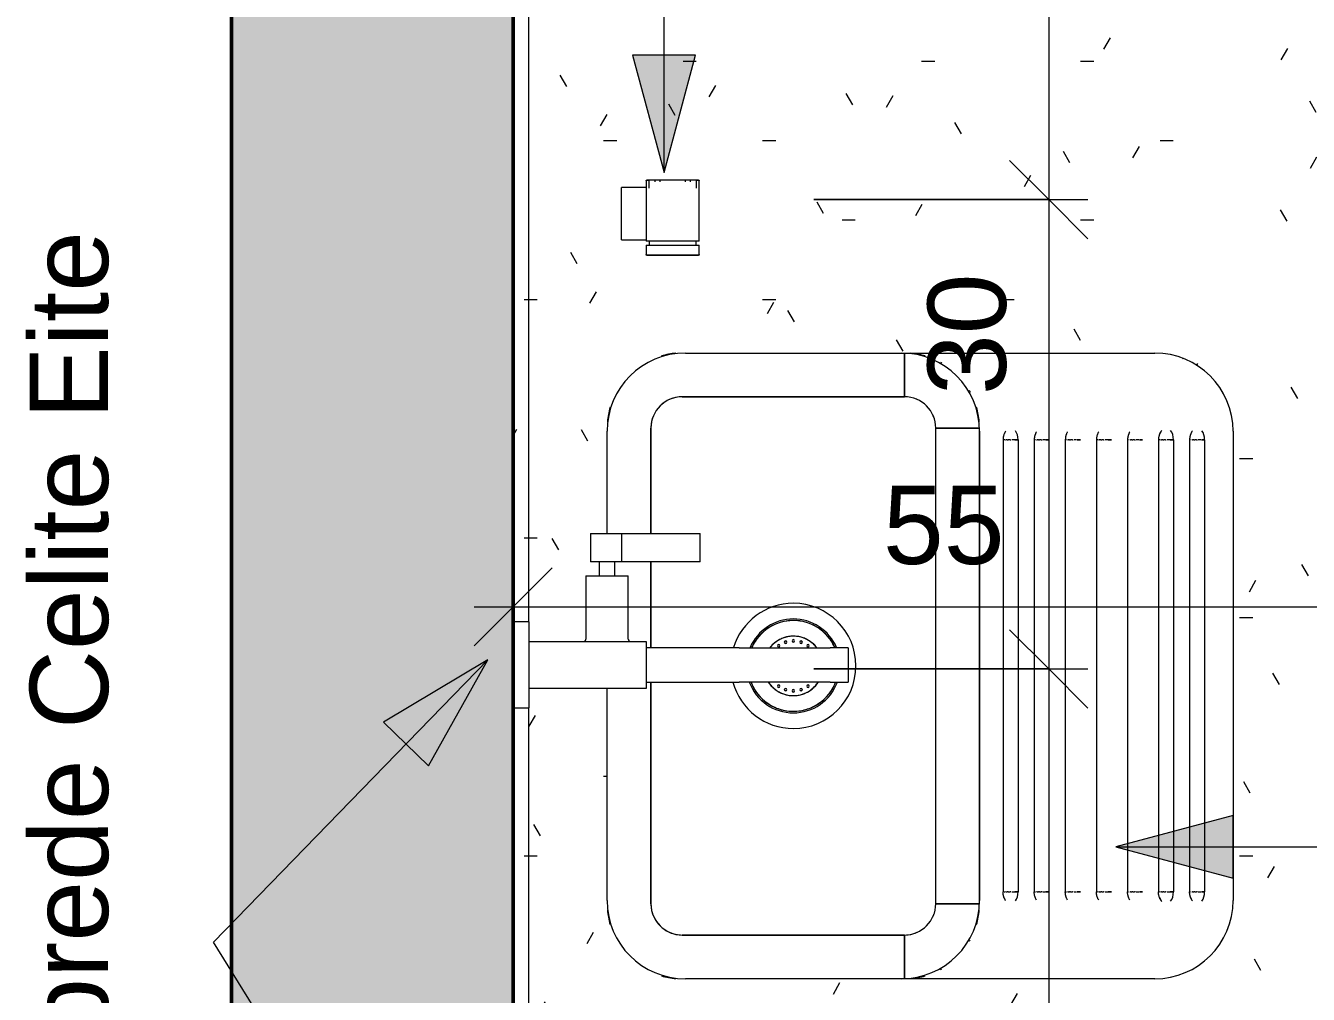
# Model space of a CAD drawing. Header units: millimetres. Extents: x -7376 to 9919, y -19320 to 2725.
# Drawn here: x -7376 to -6557, y -17670 to -17050 of the extents above; entities that cross this region are included whole.
import ezdxf

# ---------------------------------------------------------------- set-up
doc = ezdxf.new("R2010")
doc.units = ezdxf.units.MM
for name, color, linetype, lineweight in [('A-ANNO-DIMS', 211, 'Continuous', 9), ('A-ANNO-DIMS-25', 211, 'Continuous', 9), ('A-GENM', 13, 'Continuous', 9), ('A-WALL', 113, 'Continuous', 25), ('A-WALL-PATT', 111, 'Continuous', 25), ('G-ANNO-TEXT', 231, 'Continuous', 9), ('I-FURN', 30, 'Continuous', 9), ('P-SANR-FIXT', 6, 'Continuous', 9)]:
    doc.layers.add(name, color=color, linetype=linetype, lineweight=lineweight)
doc.styles.add('@Arial Unicode MS', font='ARIALUNI.TTF', dxfattribs={"height": 50})
doc.styles.add('Arial_1', font='arial.ttf', dxfattribs={"height": 50})
doc.dimstyles.new('CRT_-__Metros_-_Linha_de_chamada_3_5_mm', dxfattribs={"dimscale": 304.8, "dimtxt": 50.292243, "dimasz": 0.164042, "dimexe": 0.082021, "dimexo": 0.0625, "dimgap": 0.04101, "dimtad": 1, "dimdec": 0, "dimlfac": 0.1, "dimdsep": 46, "dimtxsty": '@Arial Unicode MS', "dimblk1": 'OBLIQUE', "dimblk2": 'OBLIQUE', "dimsah": 1, "dimcen": 0.09, "dimdle": 0.082021, "dimazin": 0, "dimtfac": 1, "dimtdec": 4, "dimtix": 1, "dimtmove": 0, "dimatfit": 3, "dimfxl": 0.492126, "dimfxlon": 1, "dimtvp": 1, "dimtolj": 1, "dimtzin": 0, "dimarcsym": 2})
doc.dimstyles.new('CRT_-__Metros_-_Linha_de_chamada_3_5_mm_2', dxfattribs={"dimscale": 304.8, "dimtxt": 50.292243, "dimasz": 0.164042, "dimexe": 0.082021, "dimexo": 0.0625, "dimgap": 0.04101, "dimtad": 1, "dimdec": 0, "dimlfac": 0.1, "dimdsep": 46, "dimtxsty": '@Arial Unicode MS', "dimblk1": 'OBLIQUE', "dimblk2": 'OBLIQUE', "dimsah": 1, "dimcen": 0.09, "dimdle": 0.082021, "dimazin": 0, "dimtfac": 1, "dimtdec": 4, "dimtix": 1, "dimtmove": 2, "dimatfit": 3, "dimfxl": 0.492126, "dimfxlon": 1, "dimtvp": 1, "dimtolj": 1, "dimtzin": 0, "dimarcsym": 2})
pattern_1 = [(0, (7064.62, 16759.65), (203.2, 50.8), [8.382, -144.018, 8.382, -144.018, -812.8]), (0, (7064.62, 16759.65), (203.2, 50.8), [-304.8, 8.382, -296.418, 8.382, -144.018, -355.6]), (0, (7064.62, 16759.65), (203.2, 50.8), [-762, 8.382, -93.218, 8.382, -245.618]), (120, (7140.82, 16785.05), (-145.59409, 150.57636), [8.382, -144.018, 8.382, -144.018, -812.8]), (120, (7140.82, 16785.05), (-145.59409, 150.57636), [-304.8, 8.382, -296.418, 8.382, -144.018, -355.6]), (120, (7140.82, 16785.05), (-145.59409, 150.57636), [-762, 8.382, -93.218, 8.382, -245.618]), (240, (7166.22, 16886.65), (-57.60591, -201.37636), [8.382, -144.018, 8.382, -144.018, -812.8]), (240, (7166.22, 16886.65), (-57.60591, -201.37636), [-304.8, 8.382, -296.418, 8.382, -144.018, -355.6]), (240, (7166.22, 16886.65), (-57.60591, -201.37636), [-762, 8.382, -93.218, 8.382, -245.618])]

# ---------------------------------------------------------------- blocks, each defined once
blk = doc.blocks.new('CRT_MGN_COZ_Fogão a lenha completo - CRT_MGN_COZ_Fogão a lenha completo-5005769-PLANTA LAVANDERIA')
at = {"layer": 'A-GENM'}
h = blk.add_hatch(dxfattribs=at)
h.set_pattern_fill('FP_2', color=256, style=0, pattern_type=2)
h.set_pattern_definition([(180, (300, 9.53), (3e-14, 270.94), [193.675, -9.525]), (180, (300, 67.73), (3e-14, 270.94), [193.675, -9.525]), (90, (300, 9.53), (203.2, -1e-14), [58.21, -212.73]), (90, (106.33, 9.53), (203.2, -1e-14), [58.21, -212.73]), (180, (147.6, 77.26), (3e-14, 270.94), [193.675, -9.525, 92.075, -9.525]), (180, (147.6, 135.47), (3e-14, 270.94), [193.675, -9.525, 92.075, -9.525]), (90, (147.6, 77.26), (304.8, -2e-14), [58.21, -212.73]), (90, (-46.08, 77.26), (304.8, -2e-14), [58.21, -212.73]), (90, (-55.6, 77.26), (304.8, -2e-14), [58.21, -212.73]), (90, (-147.68, 77.26), (304.8, -2e-14), [58.21, -212.73]), (180, (198.4, 145), (3e-14, 270.94), [193.675, -9.525]), (180, (198.4, 203.2), (3e-14, 270.94), [193.675, -9.525]), (90, (198.4, 145), (203.2, -1e-14), [58.21, -212.73]), (90, (4.72, 145), (203.2, -1e-14), [58.21, -212.73]), (180, (147.6, 212.73), (3e-14, 270.94), [193.675, -9.525, 92.075, -9.525]), (180, (147.6, 270.94), (3e-14, 270.94), [193.675, -9.525, 92.075, -9.525]), (90, (147.6, 212.73), (304.8, -2e-14), [58.21, -212.73]), (90, (-46.08, 212.73), (304.8, -2e-14), [58.21, -212.73]), (90, (-55.6, 212.73), (304.8, -2e-14), [58.21, -212.73]), (90, (-147.68, 212.73), (304.8, -2e-14), [58.21, -212.73])])
h.paths.add_polyline_path([(0, -349.61), (0, -350), (250, -350), (250, -349.61), (111.06, -349.61)])
for p, q in [((250, -349.61), (250, -350)), ((250, -350), (600, -350)), ((600, -350), (600, -349.61)), ((600, -349.61), (600, -350)), ((600, -350), (1310.09, -350))]:
    blk.add_line(p, q, dxfattribs=at)
blk = doc.blocks.new('BANCADA LAVANDERIA - BANCADA LAVANDERIA-4419173-PLANTA LAVANDERIA')
at = {"layer": 'I-FURN'}
h = blk.add_hatch(dxfattribs=at)
h.set_pattern_fill('FP_3', color=256, style=0, pattern_type=2)
h.set_pattern_definition(pattern_1)
h.paths.add_polyline_path([(0, -2380), (10, -2380), (10, -1229.47), (0, -1229.47), (0, -2217.96)])
h.paths.add_polyline_path([(10, -1174.47), (10, -726.87), (0, -726.87), (0, -1174.47), (5.09, -1174.47)])
h.paths.add_polyline_path([(2320, -900), (2320, 0), (0, 0), (0, -671.87), (10, -671.87), (10, -10), (2310, -10), (2310, -900)])
h = blk.add_hatch(dxfattribs=at)
h.set_pattern_fill('FP_4', color=256, style=0, pattern_type=2)
h.set_pattern_definition(pattern_1)
h.paths.add_polyline_path([(489.78, -1500), (550, -1500), (550, -400), (1770, -400), (1770, -900), (2310, -900), (2310, -10), (10, -10), (10, -684.37), (47.27, -684.25), (46.95, -683.94), (46.44, -683.72), (46.96, -682.92), (46.44, -682.92), (46.44, -642.37), (55, -642.32), (55, -633.4), (49.5, -633.4), (49.59, -615.37), (60, -615.37), (60.28, -547.89), (61.7, -537.06), (66.7, -525), (74.64, -514.64), (85, -506.7), (97.06, -501.7), (110, -500), (410, -500), (422.94, -501.7), (435, -506.7), (445.36, -514.64), (453.3, -525), (458.3, -537.06), (460, -550), (460, -850), (458.3, -862.94), (453.3, -875), (445.36, -885.36), (435, -893.3), (422.94, -898.3), (410, -900), (110, -900), (97.06, -898.3), (85, -893.3), (74.64, -885.36), (66.7, -875), (61.7, -862.94), (60, -850), (60, -714.37), (10, -714.37), (10, -1186.97), (47.27, -1186.86), (46.95, -1186.54), (46.44, -1186.32), (46.96, -1185.52), (46.44, -1185.52), (46.44, -1144.97), (55, -1144.93), (55, -1136.01), (49.5, -1136.01), (49.59, -1117.97), (60, -1117.97), (60, -1050), (61.7, -1037.06), (66.7, -1025), (74.64, -1014.64), (85, -1006.7), (97.06, -1001.7), (110, -1000), (410, -1000), (422.94, -1001.7), (435, -1006.7), (445.36, -1014.64), (453.3, -1025), (458.3, -1037.06), (460, -1050), (460, -1350), (458.3, -1362.94), (453.3, -1375), (445.36, -1385.36), (435, -1393.3), (422.94, -1398.3), (410, -1400), (110, -1400), (97.06, -1398.3), (85, -1393.3), (74.64, -1385.36), (66.7, -1375), (61.7, -1362.94), (60, -1350), (60, -1216.97), (10, -1216.97), (10, -1500), (322.23, -1500)])
h.paths.add_polyline_path([(97.68, -437.53), (96.23, -437.36), (98.64, -437.36), (98.64, -437.46)])
h.paths.add_polyline_path([(104.53, -437.24), (104.53, -436.99), (104, -436.99)])
h.paths.add_polyline_path([(99.26, -437.24), (99.26, -436.99), (99.02, -437.14)])
h.paths.add_polyline_path([(106.11, -437.53), (102.34, -437.51), (99.09, -437.37), (99.02, -437.23), (95.57, -437.39), (90.69, -437.26), (90.52, -437.19), (90.52, -436.99), (84.88, -436.99), (84.88, -431), (86.84, -431), (86.84, -428.5), (84.88, -428.5), (84.88, -427.75), (69.14, -427.75), (69.14, -394.25), (84.88, -394.25), (84.88, -390.04), (86.64, -390.04), (86.64, -389.5), (117.15, -389.5), (117.15, -390.04), (118.91, -390.04), (118.91, -428.5), (116.95, -428.5), (116.95, -431), (118.91, -431), (118.91, -436.99), (111.71, -437.25), (108.41, -437.4), (107.1, -437.44)])
h.paths.add_polyline_path([(107.76, -437.38), (111.17, -437.22), (106.39, -437.22)])
at = {"layer": 'I-FURN', "color": 254}
for p, q in [((10, -671.87), (10, -10)), ((110, -500), (410, -500)), ((250, -500.07), (250, -528)), ((250, -528), (108, -528)), ((108, -528), (250, -528)), ((88, -548), (88, -615.37)), ((88, -615.37), (88, -548)), ((270, -852), (270, -548)), ((297.75, -548), (270, -548)), ((270, -548), (297.75, -548)), ((270, -852), (270, -548)), ((60, -615.37), (60, -550)), ((298, -850), (298, -550)), ((298, -550), (298, -850)), ((312.99, -555.5), (312.99, -844.5)), ((313.33, -555.5), (313, -555.5)), ((314.09, -555.5), (313.71, -555.5)), ((314.54, -555.5), (314.83, -555.5)), ((315.25, -555.5), (314.83, -555.5)), ((315.71, -555.5), (315.25, -555.5)), ((315.71, -555.5), (316.37, -555.5)), ((317.49, -555.5), (316.37, -555.5)), ((317.49, -555.5), (318.01, -555.5)), ((320.22, -555.5), (318.54, -555.5)), ((322.62, -555.5), (320.52, -555.5)), ((320.52, -555.5), (322.62, -555.5)), ((322.62, -555.5), (322.62, -844.5)), ((332.91, -555.5), (332.91, -844.5)), ((333.25, -555.5), (332.92, -555.5)), ((334.01, -555.5), (333.64, -555.5)), ((334.46, -555.5), (334.75, -555.5)), ((335.17, -555.5), (334.75, -555.5)), ((335.63, -555.5), (335.17, -555.5)), ((335.63, -555.5), (336.29, -555.5)), ((337.41, -555.5), (336.29, -555.5)), ((337.41, -555.5), (337.93, -555.5)), ((340.15, -555.5), (338.46, -555.5)), ((340.44, -555.5), (342.54, -555.5)), ((342.54, -555.5), (340.45, -555.5)), ((352.79, -555.5), (352.79, -844.5)), ((353.13, -555.5), (352.8, -555.5)), ((353.89, -555.5), (353.51, -555.5)), ((354.34, -555.5), (354.63, -555.5)), ((355.05, -555.5), (354.63, -555.5)), ((355.51, -555.5), (355.05, -555.5)), ((355.51, -555.5), (356.17, -555.5)), ((357.29, -555.5), (356.17, -555.5)), ((357.29, -555.5), (357.81, -555.5)), ((360.02, -555.5), (358.34, -555.5)), ((360.32, -555.5), (362.42, -555.5)), ((362.42, -555.5), (360.33, -555.5)), ((372.67, -555.5), (372.67, -844.5)), ((373.01, -555.5), (372.68, -555.5)), ((373.77, -555.5), (373.39, -555.5)), ((374.22, -555.5), (374.51, -555.5)), ((374.93, -555.5), (374.51, -555.5)), ((375.39, -555.5), (374.93, -555.5)), ((375.38, -555.5), (376.05, -555.5)), ((377.17, -555.5), (376.05, -555.5)), ((377.17, -555.5), (377.69, -555.5)), ((379.9, -555.5), (378.22, -555.5)), ((382.3, -555.5), (380.2, -555.5)), ((380.2, -555.5), (382.3, -555.5)), ((392.57, -555.5), (392.57, -844.5)), ((392.91, -555.5), (392.58, -555.5)), ((393.67, -555.5), (393.29, -555.5)), ((394.12, -555.5), (394.41, -555.5)), ((394.83, -555.5), (394.41, -555.5)), ((395.28, -555.5), (394.83, -555.5)), ((395.28, -555.5), (395.95, -555.5)), ((397.07, -555.5), (395.94, -555.5)), ((397.07, -555.5), (397.58, -555.5)), ((399.8, -555.5), (398.12, -555.5)), ((402.2, -555.5), (400.1, -555.5)), ((400.1, -555.5), (402.2, -555.5)), ((412.3, -555.5), (412.3, -844.5)), ((412.64, -555.5), (412.32, -555.5)), ((413.4, -555.5), (413.03, -555.5)), ((413.86, -555.5), (414.15, -555.5)), ((414.56, -555.5), (414.14, -555.5)), ((415.02, -555.5), (414.56, -555.5)), ((415.02, -555.5), (415.68, -555.5)), ((416.81, -555.5), (415.68, -555.5)), ((416.8, -555.5), (417.32, -555.5)), ((419.54, -555.5), (417.85, -555.5)), ((419.83, -555.5), (421.93, -555.5)), ((421.93, -555.5), (419.84, -555.5)), ((421.93, -555.5), (421.93, -844.5)), ((432.19, -555.5), (432.19, -844.5)), ((432.53, -555.5), (432.21, -555.5)), ((433.29, -555.5), (432.92, -555.5)), ((433.74, -555.5), (434.03, -555.5)), ((434.45, -555.5), (434.03, -555.5)), ((434.91, -555.5), (434.45, -555.5)), ((434.91, -555.5), (435.57, -555.5)), ((436.7, -555.5), (435.57, -555.5)), ((436.69, -555.5), (437.21, -555.5)), ((439.43, -555.5), (437.74, -555.5)), ((439.72, -555.5), (441.82, -555.5)), ((441.82, -555.5), (439.73, -555.5)), ((441.82, -555.5), (441.82, -844.5)), ((460, -550), (460, -850)), ((88, -633.4), (88, -688.37)), ((88, -688.37), (88, -633.4)), ((88, -710.37), (88, -852)), ((88, -852), (88, -710.37)), ((60, -850), (60, -714.37)), ((10, -1174.47), (10, -726.87)), ((270, -852), (297.75, -852)), ((297.75, -852), (270, -852)), ((313, -844.5), (313.33, -844.5)), ((313.71, -844.5), (314.09, -844.5)), ((314.83, -844.5), (314.54, -844.5)), ((314.83, -844.5), (315.25, -844.5)), ((315.25, -844.5), (315.71, -844.5)), ((316.37, -844.5), (315.71, -844.5)), ((316.37, -844.5), (317.49, -844.5)), ((318.01, -844.5), (317.49, -844.5)), ((318.54, -844.5), (320.22, -844.5)), ((320.52, -844.5), (322.62, -844.5)), ((322.62, -844.5), (320.52, -844.5)), ((332.92, -844.5), (333.25, -844.5)), ((333.64, -844.5), (334.01, -844.5)), ((334.75, -844.5), (334.46, -844.5)), ((334.75, -844.5), (335.17, -844.5)), ((335.17, -844.5), (335.63, -844.5)), ((336.29, -844.5), (335.63, -844.5)), ((336.29, -844.5), (337.41, -844.5)), ((337.93, -844.5), (337.41, -844.5)), ((338.46, -844.5), (340.15, -844.5)), ((342.54, -844.5), (340.44, -844.5)), ((340.45, -844.5), (342.54, -844.5)), ((352.8, -844.5), (353.13, -844.5)), ((353.51, -844.5), (353.89, -844.5)), ((354.63, -844.5), (354.34, -844.5)), ((354.63, -844.5), (355.05, -844.5)), ((355.05, -844.5), (355.51, -844.5)), ((356.17, -844.5), (355.51, -844.5)), ((356.17, -844.5), (357.29, -844.5)), ((357.81, -844.5), (357.29, -844.5)), ((358.34, -844.5), (360.02, -844.5)), ((362.42, -844.5), (360.32, -844.5)), ((360.33, -844.5), (362.42, -844.5)), ((372.68, -844.5), (373.01, -844.5)), ((373.39, -844.5), (373.77, -844.5)), ((374.51, -844.5), (374.22, -844.5)), ((374.51, -844.5), (374.93, -844.5)), ((374.93, -844.5), (375.39, -844.5)), ((376.05, -844.5), (375.38, -844.5)), ((376.05, -844.5), (377.17, -844.5)), ((377.69, -844.5), (377.17, -844.5)), ((378.22, -844.5), (379.9, -844.5)), ((380.2, -844.5), (382.3, -844.5)), ((382.3, -844.5), (380.2, -844.5)), ((392.58, -844.5), (392.91, -844.5)), ((393.29, -844.5), (393.67, -844.5)), ((394.41, -844.5), (394.12, -844.5)), ((394.41, -844.5), (394.83, -844.5)), ((394.83, -844.5), (395.28, -844.5)), ((395.95, -844.5), (395.28, -844.5)), ((395.94, -844.5), (397.07, -844.5)), ((397.58, -844.5), (397.07, -844.5)), ((398.12, -844.5), (399.8, -844.5)), ((400.1, -844.5), (402.2, -844.5)), ((402.2, -844.5), (400.1, -844.5)), ((412.32, -844.5), (412.64, -844.5)), ((413.03, -844.5), (413.4, -844.5)), ((414.15, -844.5), (413.86, -844.5)), ((414.14, -844.5), (414.56, -844.5)), ((414.56, -844.5), (415.02, -844.5)), ((415.68, -844.5), (415.02, -844.5)), ((415.68, -844.5), (416.81, -844.5)), ((417.32, -844.5), (416.8, -844.5)), ((417.85, -844.5), (419.54, -844.5)), ((421.93, -844.5), (419.83, -844.5)), ((419.84, -844.5), (421.93, -844.5)), ((432.21, -844.5), (432.53, -844.5)), ((432.92, -844.5), (433.29, -844.5)), ((434.03, -844.5), (433.74, -844.5)), ((434.03, -844.5), (434.45, -844.5)), ((434.45, -844.5), (434.91, -844.5)), ((435.57, -844.5), (434.91, -844.5)), ((435.57, -844.5), (436.7, -844.5)), ((437.21, -844.5), (436.69, -844.5)), ((437.74, -844.5), (439.43, -844.5)), ((441.82, -844.5), (439.72, -844.5)), ((439.73, -844.5), (441.82, -844.5)), ((108, -872), (250, -872)), ((250, -872), (108, -872)), ((250, -872), (250, -899.93)), ((410, -900), (110, -900))]:
    blk.add_line(p, q, dxfattribs=at)
at = {"layer": 'I-FURN', "color": 254, "flags": 128}
for points in [[(250, -528), (250, -520.75), (250, -514), (250, -508.2), (250, -503.75), (250, -500.96), (250, -500.07)], [(314.44, -550.31), (314.27, -550.61), (314.11, -550.91), (313.96, -551.2), (313.83, -551.49), (313.71, -551.78), (313.6, -552.06), (313.5, -552.34), (313.42, -552.61), (313.34, -552.88), (313.27, -553.15), (313.21, -553.42), (313.16, -553.68), (313.11, -553.94), (313.07, -554.2), (313.04, -554.45), (313.02, -554.71), (313, -554.96), (312.99, -555.22), (312.99, -555.47), (312.99, -555.5)], [(334.37, -550.31), (334.19, -550.61), (334.03, -550.91), (333.88, -551.2), (333.75, -551.49), (333.63, -551.78), (333.52, -552.06), (333.43, -552.34), (333.34, -552.61), (333.26, -552.88), (333.19, -553.15), (333.13, -553.42), (333.08, -553.68), (333.04, -553.94), (333, -554.2), (332.97, -554.45), (332.94, -554.71), (332.93, -554.96), (332.92, -555.22), (332.91, -555.47), (332.91, -555.5)], [(354.24, -550.31), (354.07, -550.61), (353.91, -550.91), (353.76, -551.2), (353.63, -551.49), (353.51, -551.78), (353.4, -552.06), (353.3, -552.34), (353.22, -552.61), (353.14, -552.88), (353.07, -553.15), (353.01, -553.42), (352.96, -553.68), (352.91, -553.94), (352.88, -554.2), (352.84, -554.45), (352.82, -554.71), (352.8, -554.96), (352.79, -555.22), (352.79, -555.47), (352.79, -555.5)], [(374.12, -550.31), (373.95, -550.61), (373.79, -550.91), (373.64, -551.2), (373.51, -551.49), (373.39, -551.78), (373.28, -552.06), (373.18, -552.34), (373.09, -552.61), (373.02, -552.88), (372.95, -553.15), (372.89, -553.42), (372.84, -553.68), (372.79, -553.94), (372.75, -554.2), (372.72, -554.45), (372.7, -554.71), (372.68, -554.96), (372.67, -555.22), (372.67, -555.47), (372.67, -555.5)], [(394.02, -550.31), (393.84, -550.61), (393.68, -550.91), (393.54, -551.2), (393.4, -551.49), (393.28, -551.78), (393.18, -552.06), (393.08, -552.34), (392.99, -552.61), (392.91, -552.88), (392.85, -553.15), (392.79, -553.42), (392.73, -553.68), (392.69, -553.94), (392.65, -554.2), (392.62, -554.45), (392.6, -554.71), (392.58, -554.96), (392.57, -555.22), (392.57, -555.47), (392.57, -555.5)], [(413.76, -550.31), (413.58, -550.61), (413.42, -550.91), (413.27, -551.2), (413.14, -551.49), (413.02, -551.78), (412.91, -552.06), (412.82, -552.34), (412.73, -552.61), (412.65, -552.88), (412.58, -553.15), (412.52, -553.42), (412.47, -553.68), (412.43, -553.94), (412.39, -554.2), (412.36, -554.45), (412.33, -554.71), (412.32, -554.96), (412.31, -555.22), (412.3, -555.47), (412.3, -555.5)], [(433.65, -550.31), (433.47, -550.61), (433.31, -550.91), (433.16, -551.2), (433.03, -551.49), (432.91, -551.78), (432.8, -552.06), (432.71, -552.34), (432.62, -552.61), (432.54, -552.88), (432.47, -553.15), (432.41, -553.42), (432.36, -553.68), (432.32, -553.94), (432.28, -554.2), (432.25, -554.45), (432.22, -554.71), (432.21, -554.96), (432.2, -555.22), (432.19, -555.47), (432.19, -555.5)], [(179, -671), (177.84, -671.02), (176.68, -671.09), (175.53, -671.21), (174.38, -671.37), (173.24, -671.58), (172.11, -671.83), (170.99, -672.13), (169.88, -672.47), (168.78, -672.86), (167.71, -673.29), (166.65, -673.76), (165.61, -674.28), (164.59, -674.83), (163.6, -675.43), (162.63, -676.07), (161.68, -676.74), (160.77, -677.45), (159.88, -678.2), (159.02, -678.98), (158.2, -679.8), (157.41, -680.64), (156.65, -681.52), (155.93, -682.43), (155.24, -683.37), (154.6, -684.33), (153.99, -685.32), (153.42, -686.33), (152.9, -687.37), (152.44, -688.37)], [(205.56, -688.37), (205.37, -687.93), (204.87, -686.89), (204.32, -685.86), (203.74, -684.86), (203.11, -683.88), (202.45, -682.93), (201.75, -682.01), (201.01, -681.11), (200.23, -680.25), (199.43, -679.42), (198.59, -678.62), (197.72, -677.85), (196.82, -677.12), (195.89, -676.42), (194.93, -675.77), (193.95, -675.15), (192.94, -674.57), (191.92, -674.04), (190.87, -673.54), (189.8, -673.09), (188.71, -672.68), (187.61, -672.31), (186.5, -671.99), (185.37, -671.71), (184.24, -671.48), (183.09, -671.29), (181.94, -671.15), (180.79, -671.05), (179.63, -671.01), (179, -671)], [(179, -681), (178.24, -681.02), (177.48, -681.06), (176.73, -681.14), (175.97, -681.24), (175.23, -681.38), (174.48, -681.54), (173.75, -681.74), (173.02, -681.96), (172.31, -682.22), (171.6, -682.5), (170.91, -682.81), (170.23, -683.15), (169.56, -683.51), (168.91, -683.9), (168.27, -684.32), (167.65, -684.76), (167.05, -685.23), (166.47, -685.72), (165.91, -686.23), (165.37, -686.76), (164.85, -687.32), (164.36, -687.89), (163.98, -688.37)], [(193.9, -688.21), (193.42, -687.63), (192.91, -687.06), (192.38, -686.51), (191.83, -685.99), (191.26, -685.49), (190.67, -685.01), (190.06, -684.55), (189.44, -684.12), (188.79, -683.72), (188.14, -683.34), (187.46, -682.99), (186.78, -682.66), (186.08, -682.37), (185.36, -682.1), (184.64, -681.86), (183.91, -681.65), (183.18, -681.46), (182.43, -681.31), (181.68, -681.19), (180.93, -681.1), (180.17, -681.04), (179.41, -681), (179, -681)], [(151.92, -710.37), (152.17, -711), (152.63, -712.07), (153.13, -713.11), (153.68, -714.14), (154.26, -715.14), (154.89, -716.12), (155.55, -717.07), (156.25, -717.99), (156.99, -718.89), (157.77, -719.75), (158.57, -720.58), (159.41, -721.38), (160.28, -722.15), (161.18, -722.88), (162.11, -723.58), (163.07, -724.23), (164.05, -724.85), (165.06, -725.43), (166.08, -725.96), (167.13, -726.46), (168.2, -726.91), (169.29, -727.32), (170.39, -727.69), (171.5, -728.01), (172.63, -728.29), (173.76, -728.52), (174.91, -728.71), (176.06, -728.85), (177.21, -728.95), (178.37, -728.99), (179, -729)], [(163.2, -710.56), (163.64, -711.18), (164.1, -711.79), (164.58, -712.37), (165.09, -712.94), (165.62, -713.49), (166.17, -714.01), (166.74, -714.51), (167.33, -714.99), (167.94, -715.45), (168.56, -715.88), (169.21, -716.28), (169.86, -716.66), (170.54, -717.01), (171.22, -717.34), (171.92, -717.63), (172.64, -717.9), (173.36, -718.14), (174.09, -718.35), (174.82, -718.54), (175.57, -718.69), (176.32, -718.81), (177.07, -718.9), (177.83, -718.96), (178.59, -719), (179, -719)], [(179, -719), (179.76, -718.98), (180.52, -718.94), (181.27, -718.86), (182.03, -718.76), (182.77, -718.62), (183.52, -718.46), (184.25, -718.26), (184.98, -718.04), (185.69, -717.78), (186.4, -717.5), (187.09, -717.19), (187.77, -716.85), (188.44, -716.49), (189.09, -716.1), (189.73, -715.68), (190.35, -715.24), (190.95, -714.77), (191.53, -714.28), (192.09, -713.77), (192.63, -713.24), (193.15, -712.68), (193.64, -712.11), (194.12, -711.51), (194.56, -710.9), (194.92, -710.37)], [(179, -729), (180.16, -728.98), (181.32, -728.91), (182.47, -728.79), (183.62, -728.63), (184.76, -728.42), (185.89, -728.17), (187.01, -727.87), (188.12, -727.53), (189.22, -727.14), (190.29, -726.71), (191.35, -726.24), (192.39, -725.72), (193.41, -725.17), (194.4, -724.57), (195.37, -723.93), (196.32, -723.26), (197.23, -722.55), (198.12, -721.8), (198.98, -721.02), (199.8, -720.2), (200.59, -719.36), (201.35, -718.48), (202.07, -717.57), (202.76, -716.63), (203.4, -715.67), (204.01, -714.68), (204.58, -713.67), (205.1, -712.63), (205.59, -711.58), (206.03, -710.51)], [(314.44, -849.69), (314.27, -849.39), (314.11, -849.09), (313.96, -848.8), (313.83, -848.51), (313.71, -848.22), (313.6, -847.94), (313.5, -847.66), (313.42, -847.39), (313.34, -847.12), (313.27, -846.85), (313.21, -846.58), (313.16, -846.32), (313.11, -846.06), (313.07, -845.8), (313.04, -845.55), (313.02, -845.29), (313, -845.04), (312.99, -844.78), (312.99, -844.53), (312.99, -844.5)], [(334.37, -849.69), (334.19, -849.39), (334.03, -849.09), (333.88, -848.8), (333.75, -848.51), (333.63, -848.22), (333.52, -847.94), (333.43, -847.66), (333.34, -847.39), (333.26, -847.12), (333.19, -846.85), (333.13, -846.58), (333.08, -846.32), (333.04, -846.06), (333, -845.8), (332.97, -845.55), (332.94, -845.29), (332.93, -845.04), (332.92, -844.78), (332.91, -844.53), (332.91, -844.5)], [(354.24, -849.69), (354.07, -849.39), (353.91, -849.09), (353.76, -848.8), (353.63, -848.51), (353.51, -848.22), (353.4, -847.94), (353.3, -847.66), (353.22, -847.39), (353.14, -847.12), (353.07, -846.85), (353.01, -846.58), (352.96, -846.32), (352.91, -846.06), (352.88, -845.8), (352.84, -845.55), (352.82, -845.29), (352.8, -845.04), (352.79, -844.78), (352.79, -844.53), (352.79, -844.5)], [(374.12, -849.69), (373.95, -849.39), (373.79, -849.09), (373.64, -848.8), (373.51, -848.51), (373.39, -848.22), (373.28, -847.94), (373.18, -847.66), (373.09, -847.39), (373.02, -847.12), (372.95, -846.85), (372.89, -846.58), (372.84, -846.32), (372.79, -846.06), (372.75, -845.8), (372.72, -845.55), (372.7, -845.29), (372.68, -845.04), (372.67, -844.78), (372.67, -844.53), (372.67, -844.5)], [(394.02, -849.69), (393.84, -849.39), (393.68, -849.09), (393.54, -848.8), (393.4, -848.51), (393.28, -848.22), (393.18, -847.94), (393.08, -847.66), (392.99, -847.39), (392.91, -847.12), (392.85, -846.85), (392.79, -846.58), (392.73, -846.32), (392.69, -846.06), (392.65, -845.8), (392.62, -845.55), (392.6, -845.29), (392.58, -845.04), (392.57, -844.78), (392.57, -844.53), (392.57, -844.5)], [(413.76, -849.69), (413.58, -849.39), (413.42, -849.09), (413.27, -848.8), (413.14, -848.51), (413.02, -848.22), (412.91, -847.94), (412.82, -847.66), (412.73, -847.39), (412.65, -847.12), (412.58, -846.85), (412.52, -846.58), (412.47, -846.32), (412.43, -846.06), (412.39, -845.8), (412.36, -845.55), (412.33, -845.29), (412.32, -845.04), (412.31, -844.78), (412.3, -844.53), (412.3, -844.5)], [(433.65, -849.69), (433.47, -849.39), (433.31, -849.09), (433.16, -848.8), (433.03, -848.51), (432.91, -848.22), (432.8, -847.94), (432.71, -847.66), (432.62, -847.39), (432.54, -847.12), (432.47, -846.85), (432.41, -846.58), (432.36, -846.32), (432.32, -846.06), (432.28, -845.8), (432.25, -845.55), (432.22, -845.29), (432.21, -845.04), (432.2, -844.78), (432.19, -844.53), (432.19, -844.5)], [(250, -899.93), (250, -899.04), (250, -896.25), (250, -891.8), (250, -886), (250, -879.25), (250, -872)]]:
    blk.add_lwpolyline(points, dxfattribs=at)
at = {"layer": 'I-FURN', "color": 254}
for centre, radius, start, end in [((110, -550), 50, 90, 180), ((108, -548), 48, 94.79518, 106.09024), ((248, -550), 50, 360, 90), ((250, -548), 48, 73.90976, 85.20482), ((250, -548), 48, 60.0869, 61.09024), ((410, -550), 50, 360, 90), ((250, -548), 48, 28.6093, 29.9131), ((108, -548), 20, 90, 180), ((108, -548), 20, 102.34304, 135), ((108, -548), 20, 90, 101.4101), ((250, -548), 20, 360, 90), ((250, -548), 20, 65.02868, 69.97132), ((108, -548), 48, 163.90976, 175.20482), ((108, -548), 20, 146.09481, 167.64863), ((250, -548), 20, 19.57644, 24.97132), ((250, -548), 48, 4.79518, 16.09024), ((108, -548), 20, 168.5899, 180), ((250, -548), 20, 360, 0.31848), ((179, -700), 40, 90, 163.00889), ((179, -700), 40, 270, 90), ((179, -700), 30, 90, 156.91441), ((179, -700), 29, 90, 156.05101), ((179, -700), 30, 23.08559, 90), ((179, -700), 29, 23.94899, 90), ((179, -700), 19, 90, 141.57651), ((169.62, -687.09), 0.84, 90, 270), ((169.62, -687.09), 0.84, 270, 90), ((174.07, -684.82), 0.84, 90, 270), ((174.07, -684.82), 0.84, 270, 90), ((179, -684.04), 0.84, 90, 270), ((179, -700), 19, 38.42349, 90), ((179, -684.04), 0.84, 270, 90), ((183.93, -684.82), 0.84, 90, 270), ((183.93, -684.82), 0.84, 270, 90), ((188.38, -687.09), 0.84, 90, 270), ((188.38, -687.09), 0.84, 270, 90), ((179, -700), 40, 195.0216, 270), ((179, -700), 30, 200.35926, 270), ((179, -700), 29, 201.12866, 270), ((179, -700), 19, 213.79982, 270), ((169.62, -712.91), 0.84, 90, 270), ((169.62, -712.91), 0.84, 270, 90), ((179, -700), 30, 270, 339.64074), ((179, -700), 29, 270, 338.87134), ((179, -700), 19, 270, 326.20018), ((188.38, -712.91), 0.84, 90, 270), ((188.38, -712.91), 0.84, 270, 90), ((174.07, -715.18), 0.84, 90, 270), ((174.07, -715.18), 0.84, 270, 90), ((179, -715.96), 0.84, 90, 270), ((179, -715.96), 0.84, 270, 90), ((183.93, -715.18), 0.84, 90, 270), ((183.93, -715.18), 0.84, 270, 90), ((110, -850), 50, 180, 270), ((108, -852), 20, 180, 191.4101), ((108, -852), 20, 180, 270), ((248, -850), 50, 270, 360), ((250, -852), 20, 270, 360), ((410, -850), 50, 270, 360), ((108, -852), 48, 184.79518, 196.09024), ((108, -852), 20, 192.34304, 225), ((250, -852), 20, 335.02868, 340.42356), ((250, -852), 48, 343.90976, 355.20482), ((108, -852), 20, 236.09481, 257.64863), ((108, -852), 20, 258.5899, 270), ((250, -852), 20, 270, 283.87213), ((250, -852), 20, 290.02868, 294.97132), ((250, -852), 48, 330.0869, 331.09024), ((108, -852), 48, 253.90976, 265.20482), ((250, -852), 48, 274.79518, 286.09024), ((250, -852), 48, 298.6093, 299.9131)]:
    blk.add_arc(centre, radius, start, end, dxfattribs=at)
for centre, start_param, end_param in [((317.87, -555.5), 0.739401, 1.047198), ((317.87, -555.5), 4.712389, 5.569771), ((417.18, -555.5), 0.653387, 1.047198), ((417.18, -555.5), 4.712389, 5.645427), ((437.07, -555.5), 0.698688, 1.047198), ((437.07, -555.5), 4.712389, 5.605581), ((317.87, -844.5), 2.094395, 2.402192), ((317.87, -844.5), 3.855007, 4.712389), ((417.18, -844.5), 2.094395, 2.541424), ((417.18, -844.5), 3.798167, 4.712389), ((437.07, -844.5), 2.094395, 2.430646), ((437.07, -844.5), 3.829979, 4.712389)]:
    blk.add_ellipse(centre, major_axis=(0, 7.5), ratio=0.633238, start_param=start_param, end_param=end_param, dxfattribs=at)
blk = doc.blocks.new('Torneira de Parede Elite - Único-4610672-PLANTA LAVANDERIA')
at = {"layer": 'P-SANR-FIXT'}
for p, q in [((-7015.12, -17877.62), (-7015.12, -17895.66)), ((-7015.12, -17877.62), (-7012.62, -17877.62)), ((-7012.62, -17877.62), (-6997.62, -17877.62)), ((-6997.62, -17877.62), (-6995.12, -17877.62)), ((-6995.12, -17895.66), (-6995.12, -17877.62)), ((-6995.12, -17877.62), (-6994.12, -17877.62)), ((-6994.12, -17877.62), (-6945.62, -17877.62)), ((-6945.62, -17877.62), (-6945.12, -17877.62)), ((-6945.12, -17877.62), (-6945.14, -17877.62)), ((-6945.12, -17895.66), (-6945.12, -17877.62)), ((-7012.62, -17895.66), (-7015.12, -17895.66)), ((-6997.62, -17895.66), (-7012.62, -17895.66)), ((-7009.62, -17895.66), (-7009.62, -17904.62)), ((-6999.62, -17904.62), (-6999.62, -17895.66)), ((-6995.12, -17895.66), (-6997.62, -17895.66)), ((-6994.12, -17895.66), (-6995.12, -17895.66)), ((-6945.62, -17895.66), (-6994.12, -17895.66)), ((-6945.12, -17895.66), (-6945.62, -17895.66)), ((-6945.14, -17895.66), (-6945.12, -17895.66)), ((-7018.18, -17904.62), (-7018.18, -17945.18)), ((-7018.18, -17904.62), (-7004.62, -17904.62)), ((-7004.62, -17904.62), (-6991.06, -17904.62)), ((-6991.06, -17945.18), (-6991.06, -17904.62)), ((-7054.62, -17934.12), (-7064.62, -17934.12)), ((-7054.62, -17934.12), (-7054.62, -17989.12)), ((-7054.62, -17946.62), (-6979.62, -17946.62)), ((-6979.62, -17946.62), (-6979.62, -17976.62)), ((-6920.26, -17950.62), (-6979.62, -17950.62)), ((-6920.26, -17950.62), (-6862.1, -17950.62)), ((-6850.61, -17950.62), (-6862.1, -17950.62)), ((-6850.61, -17950.62), (-6850.61, -17972.62)), ((-6979.62, -17972.62), (-6920.26, -17972.62)), ((-6862.1, -17972.62), (-6920.26, -17972.62)), ((-6862.1, -17972.62), (-6850.61, -17972.62)), ((-6979.62, -17976.62), (-7054.62, -17976.62)), ((-7064.62, -17989.12), (-7054.62, -17989.12))]:
    blk.add_line(p, q, dxfattribs=at)
at = {"layer": 'P-SANR-FIXT', "flags": 128}
for points in [[(-7019.62, -17946.62), (-7019.56, -17946.62), (-7019.5, -17946.61), (-7019.45, -17946.61), (-7019.39, -17946.6), (-7019.33, -17946.59), (-7019.28, -17946.58), (-7019.22, -17946.56), (-7019.17, -17946.55), (-7019.11, -17946.53), (-7019.06, -17946.51), (-7019.01, -17946.48), (-7018.95, -17946.46), (-7018.9, -17946.43), (-7018.85, -17946.4), (-7018.8, -17946.37), (-7018.76, -17946.33), (-7018.71, -17946.3), (-7018.67, -17946.26), (-7018.63, -17946.22), (-7018.58, -17946.18), (-7018.54, -17946.14), (-7018.51, -17946.1), (-7018.47, -17946.05), (-7018.44, -17946), (-7018.41, -17945.96), (-7018.37, -17945.91), (-7018.35, -17945.86), (-7018.32, -17945.8), (-7018.3, -17945.75), (-7018.27, -17945.7), (-7018.25, -17945.64), (-7018.24, -17945.59), (-7018.22, -17945.53), (-7018.21, -17945.48), (-7018.2, -17945.42), (-7018.19, -17945.36), (-7018.18, -17945.31), (-7018.18, -17945.25), (-7018.18, -17945.19), (-7018.18, -17945.18)], [(-6991.06, -17945.18), (-6991.06, -17945.23), (-6991.06, -17945.29), (-6991.05, -17945.35), (-6991.05, -17945.41), (-6991.04, -17945.46), (-6991.02, -17945.52), (-6991.01, -17945.57), (-6990.99, -17945.63), (-6990.97, -17945.68), (-6990.95, -17945.74), (-6990.93, -17945.79), (-6990.9, -17945.84), (-6990.87, -17945.89), (-6990.84, -17945.94), (-6990.81, -17945.99), (-6990.78, -17946.04), (-6990.74, -17946.08), (-6990.71, -17946.13), (-6990.67, -17946.17), (-6990.63, -17946.21), (-6990.58, -17946.25), (-6990.54, -17946.29), (-6990.49, -17946.32), (-6990.45, -17946.36), (-6990.4, -17946.39), (-6990.35, -17946.42), (-6990.3, -17946.45), (-6990.25, -17946.47), (-6990.2, -17946.5), (-6990.14, -17946.52), (-6990.09, -17946.54), (-6990.03, -17946.56), (-6989.98, -17946.57), (-6989.92, -17946.59), (-6989.87, -17946.6), (-6989.81, -17946.61), (-6989.75, -17946.61), (-6989.69, -17946.62), (-6989.64, -17946.62), (-6989.62, -17946.62)]]:
    blk.add_lwpolyline(points, dxfattribs=at)
blk = doc.blocks.new('Ducha Higiênica Mix_Match - Cobre Escovado-4987926-PLANTA LAVANDERIA')
at = {"layer": 'P-SANR-FIXT', "color": 55}
for p, q in [((188.5, 49.78), (150.04, 49.78)), ((188.5, 49.78), (188.5, 32.76)), ((196.99, 49.78), (191, 49.78)), ((191, 32.76), (191, 49.78)), ((154.65, 48.01), (149.5, 48.01)), ((149.5, 48.01), (149.5, 32.76)), ((149.5, 48.01), (149.5, 32.76)), ((150.5, 44.16), (149.5, 44.16)), ((150.5, 41.06), (149.84, 41.06)), ((191, 47.81), (188.5, 47.81)), ((149.5, 32.76), (149.5, 17.51)), ((149.5, 32.76), (149.5, 17.51)), ((188.5, 32.76), (188.5, 15.74)), ((191, 15.74), (191, 32.76)), ((149.5, 21.36), (150.5, 21.36)), ((149.5, 17.51), (154.65, 17.51)), ((150.01, 24.46), (150.5, 24.46)), ((188.5, 17.71), (191, 17.71)), ((150.04, 15.74), (188.5, 15.74)), ((154.25, 15.74), (154.25, 0)), ((187.75, 0), (187.75, 15.75)), ((191, 15.74), (196.99, 15.74)), ((187.75, 0), (154.25, 0))]:
    blk.add_line(p, q, dxfattribs=at)
at = {"layer": 'P-SANR-FIXT', "color": 55, "flags": 128}
for points in [[(149.5, 49.23), (149.5, 49.25), (149.5, 49.28), (149.5, 49.3), (149.51, 49.32), (149.51, 49.34), (149.52, 49.36), (149.52, 49.38), (149.53, 49.4), (149.53, 49.42), (149.54, 49.44), (149.55, 49.46), (149.56, 49.48), (149.57, 49.5), (149.58, 49.52), (149.6, 49.54), (149.61, 49.56), (149.62, 49.57), (149.64, 49.59), (149.65, 49.61), (149.66, 49.62), (149.68, 49.64), (149.7, 49.65), (149.71, 49.66), (149.73, 49.68), (149.75, 49.69), (149.77, 49.7), (149.79, 49.71), (149.81, 49.72), (149.83, 49.73), (149.85, 49.74), (149.87, 49.75), (149.89, 49.75), (149.91, 49.76), (149.93, 49.76), (149.95, 49.77), (149.97, 49.77), (149.99, 49.77), (150.02, 49.78), (150.04, 49.78), (150.04, 49.78)], [(149.5, 47.59), (149.5, 47.86), (149.5, 48.11), (149.5, 48.34), (149.5, 48.54), (149.5, 48.72), (149.5, 48.87), (149.5, 48.99), (149.5, 49.09), (149.5, 49.16), (149.5, 49.21), (149.5, 49.23), (149.5, 49.23)], [(149.5, 49.23), (149.5, 49.22), (149.5, 49.18), (149.5, 49.11), (149.5, 49.02), (149.5, 48.9), (149.5, 48.76), (149.5, 48.59), (149.5, 48.4), (149.5, 48.18), (149.5, 47.93), (149.5, 47.66), (149.5, 47.37), (149.5, 47.05), (149.5, 46.72), (149.5, 46.35), (149.5, 45.97), (149.5, 45.57), (149.5, 45.14), (149.5, 44.7), (149.5, 44.24), (149.5, 43.75), (149.5, 43.25), (149.5, 42.74), (149.5, 42.21), (149.5, 41.66), (149.5, 41.1), (149.5, 40.52), (149.5, 39.94), (149.5, 39.34), (149.5, 38.73), (149.5, 38.11), (149.5, 37.48), (149.5, 36.85), (149.5, 36.2), (149.5, 35.56), (149.5, 34.91), (149.5, 34.25), (149.5, 33.59), (149.5, 32.94), (149.5, 32.76)], [(196.99, 49.78), (197.01, 49.78), (197.03, 49.77), (197.05, 49.77), (197.07, 49.77), (197.1, 49.77), (197.12, 49.76), (197.14, 49.75), (197.16, 49.75), (197.18, 49.74), (197.2, 49.73), (197.22, 49.72), (197.24, 49.71), (197.26, 49.7), (197.28, 49.69), (197.29, 49.68), (197.31, 49.67), (197.33, 49.66), (197.35, 49.64), (197.36, 49.63), (197.38, 49.61), (197.39, 49.6), (197.41, 49.58), (197.42, 49.56), (197.43, 49.55), (197.44, 49.53), (197.46, 49.51), (197.47, 49.49), (197.48, 49.47), (197.48, 49.45), (197.49, 49.43), (197.5, 49.41), (197.51, 49.39), (197.51, 49.37), (197.52, 49.35), (197.52, 49.33), (197.52, 49.31), (197.53, 49.28), (197.53, 49.26), (197.53, 49.24), (197.53, 49.23)], [(197.53, 32.76), (197.53, 33.42), (197.53, 34.07), (197.53, 34.73), (197.53, 35.38), (197.53, 36.03), (197.53, 36.67), (197.53, 37.31), (197.53, 37.94), (197.53, 38.56), (197.53, 39.17), (197.53, 39.78), (197.53, 40.37), (197.53, 40.94), (197.53, 41.51), (197.53, 42.06), (197.53, 42.6), (197.53, 43.12), (197.53, 43.62), (197.53, 44.11), (197.53, 44.58), (197.53, 45.03), (197.53, 45.46), (197.53, 45.87), (197.53, 46.26), (197.53, 46.62), (197.53, 46.97), (197.53, 47.29), (197.53, 47.59), (197.53, 47.86), (197.53, 48.12), (197.53, 48.34), (197.53, 48.54), (197.53, 48.72), (197.53, 48.87), (197.53, 49), (197.53, 49.09), (197.53, 49.17), (197.53, 49.21), (197.53, 49.23), (197.53, 49.23)], [(197.53, 49.23), (197.53, 49.22), (197.53, 49.18), (197.53, 49.12), (197.53, 49.02), (197.53, 48.91), (197.53, 48.76), (197.53, 48.59), (197.53, 48.4), (197.53, 48.18), (197.53, 47.93), (197.53, 47.67), (197.53, 47.37), (197.53, 47.06), (197.53, 46.72), (197.53, 46.36), (197.53, 45.97), (197.53, 45.57), (197.53, 45.15), (197.53, 44.7), (197.53, 44.24), (197.53, 43.76), (197.53, 43.26), (197.53, 42.74), (197.53, 42.21), (197.53, 41.66), (197.53, 41.1), (197.53, 40.52), (197.53, 39.94), (197.53, 39.34), (197.53, 38.73), (197.53, 38.11), (197.53, 37.48), (197.53, 36.85), (197.53, 36.21), (197.53, 35.56), (197.53, 34.91), (197.53, 34.25), (197.53, 33.59), (197.53, 32.94), (197.53, 32.76)], [(149.5, 32.76), (149.5, 32.1), (149.5, 31.44), (149.5, 30.79), (149.5, 30.13), (149.5, 29.48), (149.5, 28.84), (149.5, 28.2), (149.5, 27.58), (149.5, 26.95), (149.5, 26.34), (149.5, 25.74), (149.5, 25.15), (149.5, 24.57), (149.5, 24.01), (149.5, 23.46), (149.5, 22.92), (149.5, 22.4), (149.5, 21.89), (149.5, 21.41), (149.5, 20.94), (149.5, 20.49), (149.5, 20.06), (149.5, 19.65), (149.5, 19.26), (149.5, 18.89), (149.5, 18.55), (149.5, 18.23), (149.5, 17.93), (149.5, 17.65), (149.5, 17.4), (149.5, 17.18), (149.5, 16.97), (149.5, 16.8), (149.5, 16.65), (149.5, 16.52), (149.5, 16.42), (149.5, 16.35), (149.5, 16.3), (149.5, 16.28), (149.5, 16.28)], [(197.53, 32.76), (197.53, 32.1), (197.53, 31.44), (197.53, 30.79), (197.53, 30.13), (197.53, 29.48), (197.53, 28.84), (197.53, 28.2), (197.53, 27.57), (197.53, 26.95), (197.53, 26.34), (197.53, 25.74), (197.53, 25.15), (197.53, 24.57), (197.53, 24.01), (197.53, 23.45), (197.53, 22.92), (197.53, 22.4), (197.53, 21.89), (197.53, 21.41), (197.53, 20.94), (197.53, 20.49), (197.53, 20.06), (197.53, 19.65), (197.53, 19.26), (197.53, 18.89), (197.53, 18.55), (197.53, 18.23), (197.53, 17.93), (197.53, 17.65), (197.53, 17.4), (197.53, 17.17), (197.53, 16.97), (197.53, 16.8), (197.53, 16.64), (197.53, 16.52), (197.53, 16.42), (197.53, 16.35), (197.53, 16.3), (197.53, 16.28), (197.53, 16.28)], [(197.53, 16.28), (197.53, 16.29), (197.53, 16.33), (197.53, 16.4), (197.53, 16.49), (197.53, 16.61), (197.53, 16.75), (197.53, 16.92), (197.53, 17.12), (197.53, 17.34), (197.53, 17.58), (197.53, 17.85), (197.53, 18.14), (197.53, 18.46), (197.53, 18.8), (197.53, 19.16), (197.53, 19.54), (197.53, 19.95), (197.53, 20.37), (197.53, 20.81), (197.53, 21.28), (197.53, 21.76), (197.53, 22.26), (197.53, 22.78), (197.53, 23.31), (197.53, 23.85), (197.53, 24.42), (197.53, 24.99), (197.53, 25.58), (197.53, 26.18), (197.53, 26.79), (197.53, 27.41), (197.53, 28.03), (197.53, 28.67), (197.53, 29.31), (197.53, 29.96), (197.53, 30.61), (197.53, 31.26), (197.53, 31.92), (197.53, 32.58), (197.53, 32.76)], [(149.5, 16.28), (149.5, 16.3), (149.5, 16.34), (149.5, 16.4), (149.5, 16.49), (149.5, 16.61), (149.5, 16.76), (149.5, 16.92), (149.5, 17.12), (149.5, 17.34), (149.5, 17.58), (149.5, 17.85)], [(150.04, 15.74), (150.02, 15.74), (150, 15.74), (149.98, 15.74), (149.96, 15.75), (149.94, 15.75), (149.91, 15.75), (149.89, 15.76), (149.87, 15.77), (149.85, 15.77), (149.83, 15.78), (149.81, 15.79), (149.79, 15.8), (149.77, 15.81), (149.76, 15.82), (149.74, 15.83), (149.72, 15.85), (149.7, 15.86), (149.69, 15.87), (149.67, 15.89), (149.65, 15.9), (149.64, 15.92), (149.62, 15.94), (149.61, 15.95), (149.6, 15.97), (149.59, 15.99), (149.57, 16.01), (149.56, 16.03), (149.55, 16.05), (149.55, 16.07), (149.54, 16.09), (149.53, 16.11), (149.52, 16.13), (149.52, 16.15), (149.51, 16.17), (149.51, 16.19), (149.5, 16.21), (149.5, 16.23), (149.5, 16.26), (149.5, 16.28), (149.5, 16.28)], [(197.53, 16.28), (197.53, 16.26), (197.53, 16.24), (197.53, 16.22), (197.52, 16.19), (197.52, 16.17), (197.51, 16.15), (197.51, 16.13), (197.5, 16.11), (197.49, 16.09), (197.49, 16.07), (197.48, 16.05), (197.47, 16.03), (197.46, 16.01), (197.45, 15.99), (197.43, 15.97), (197.42, 15.96), (197.41, 15.94), (197.4, 15.92), (197.38, 15.91), (197.37, 15.89), (197.35, 15.88), (197.33, 15.86), (197.32, 15.85), (197.3, 15.84), (197.28, 15.82), (197.26, 15.81), (197.24, 15.8), (197.22, 15.79), (197.2, 15.78), (197.18, 15.78), (197.16, 15.77), (197.14, 15.76), (197.12, 15.76), (197.1, 15.75), (197.08, 15.75), (197.06, 15.74), (197.04, 15.74), (197.02, 15.74), (196.99, 15.74), (196.99, 15.74)]]:
    blk.add_lwpolyline(points, dxfattribs=at)
blk = doc.blocks.new('DIMBLOCK4-PLANTA LAVANDERIA')
at = {"layer": 'A-ANNO-DIMS-25', "lineweight": 18}
for p, q in [((-6722.42, -16759.65), (-6747.42, -16734.65)), ((-6722.42, -16759.65), (-6697.42, -16784.65)), ((-6722.42, -17161.62), (-6747.42, -17136.62)), ((-6722.42, -17161.62), (-6697.42, -17186.62))]:
    blk.add_line(p, q, dxfattribs=at)
at = {"layer": 'A-ANNO-DIMS-25'}
for p, q in [((-6722.42, -16734.65), (-6722.42, -17161.62)), ((-6572.42, -16759.65), (-6747.42, -16759.65)), ((-6722.42, -16759.65), (-6572.42, -16759.65)), ((-6872.42, -17161.62), (-6697.42, -17161.62)), ((-6722.42, -17161.62), (-6872.42, -17161.62))]:
    blk.add_line(p, q, dxfattribs=at)
at = {"layer": 'A-ANNO-DIMS-25', "color": 0, "insert": (-6799.82, -16999.36), "char_height": 50, "width": 92.9366, "attachment_point": 1, "rotation": 90, "line_spacing_factor": 1.117605, "style": '@Arial Unicode MS'}
blk.add_mtext('40', dxfattribs=at)
blk = doc.blocks.new('_Oblique')
at = {"color": 0, "linetype": 'ByBlock', "lineweight": -2}
blk.add_line((-0.5, -0.5), (0.5, 0.5), dxfattribs=at)
blk = doc.blocks.new('DIMBLOCK5-PLANTA LAVANDERIA')
at = {"layer": 'A-ANNO-DIMS-25', "lineweight": 18}
for p, q in [((-6722.42, -17161.62), (-6747.42, -17136.62)), ((-6722.42, -17161.62), (-6697.42, -17186.62)), ((-6722.42, -17461.62), (-6747.42, -17436.62)), ((-6722.42, -17461.62), (-6697.42, -17486.62))]:
    blk.add_line(p, q, dxfattribs=at)
at = {"layer": 'A-ANNO-DIMS-25'}
for p, q in [((-6872.42, -17161.62), (-6697.42, -17161.62)), ((-6722.42, -17161.62), (-6872.42, -17161.62)), ((-6722.42, -17161.62), (-6722.42, -17461.62)), ((-6872.42, -17461.62), (-6697.42, -17461.62)), ((-6722.42, -17461.62), (-6872.42, -17461.62))]:
    blk.add_line(p, q, dxfattribs=at)
at = {"layer": 'A-ANNO-DIMS-25', "color": 0, "insert": (-6799.82, -17286.53), "char_height": 50, "width": 92.9366, "attachment_point": 1, "rotation": 90, "line_spacing_factor": 1.117605, "style": '@Arial Unicode MS'}
blk.add_mtext('30', dxfattribs=at)
blk = doc.blocks.new('DIMBLOCK6-PLANTA LAVANDERIA')
at = {"layer": 'A-ANNO-DIMS-25', "lineweight": 18}
for p, q in [((-6722.42, -17461.62), (-6747.42, -17436.62)), ((-6722.42, -17461.62), (-6697.42, -17486.62)), ((-6722.42, -17961.62), (-6747.42, -17936.62)), ((-6722.42, -17961.62), (-6697.42, -17986.62))]:
    blk.add_line(p, q, dxfattribs=at)
at = {"layer": 'A-ANNO-DIMS-25'}
for p, q in [((-6872.42, -17461.62), (-6697.42, -17461.62)), ((-6722.42, -17461.62), (-6872.42, -17461.62)), ((-6722.42, -17461.62), (-6722.42, -17961.62)), ((-6872.42, -17961.62), (-6697.42, -17961.62)), ((-6722.42, -17961.62), (-6872.42, -17961.62))]:
    blk.add_line(p, q, dxfattribs=at)
at = {"layer": 'A-ANNO-DIMS-25', "color": 0, "insert": (-6799.82, -17750.34), "char_height": 50, "width": 92.9366, "attachment_point": 1, "rotation": 90, "line_spacing_factor": 1.117605, "style": '@Arial Unicode MS'}
blk.add_mtext('50', dxfattribs=at)
blk = doc.blocks.new('DIMBLOCK9-PLANTA LAVANDERIA')
at = {"layer": 'A-ANNO-DIMS-25'}
for p, q in [((-7064.62, -17271.91), (-7064.62, -17446.91)), ((-7064.62, -17421.91), (-7064.62, -17271.91)), ((-6514.62, -17271.91), (-6514.62, -17446.91)), ((-6514.62, -17421.91), (-6514.62, -17271.91)), ((-7089.62, -17421.91), (-6514.62, -17421.91))]:
    blk.add_line(p, q, dxfattribs=at)
at = {"layer": 'A-ANNO-DIMS-25', "lineweight": 18}
for p, q in [((-7064.62, -17421.91), (-7039.62, -17396.91)), ((-6514.62, -17421.91), (-6489.62, -17396.91)), ((-7064.62, -17421.91), (-7089.62, -17446.91)), ((-6514.62, -17421.91), (-6539.62, -17446.91))]:
    blk.add_line(p, q, dxfattribs=at)
at = {"layer": 'A-ANNO-DIMS-25', "color": 0, "insert": (-6828.34, -17344.51), "char_height": 50, "width": 92.9366, "attachment_point": 1, "line_spacing_factor": 1.117605, "style": '@Arial Unicode MS'}
blk.add_mtext('55', dxfattribs=at)

msp = doc.modelspace()

# ---------------------------------------------------------------- hatches: boundary and pattern name
at = {"layer": 'A-WALL-PATT'}
msp.add_hatch(color=256, dxfattribs=at).paths.add_polyline_path([(-7064.62, -19319.651), (-7064.674, -16579.561), (-7244.62, -16579.561), (-7244.62, -19319.651)])
at = {"layer": 'G-ANNO-TEXT'}
for points in [[(-6968.204, -17144.18), (-6948.108, -17069.18), (-6988.3, -17069.18)], [(-7080.908, -17455.795), (-7147.572, -17495.604), (-7118.736, -17523.603)], [(-6679.568, -17575.309), (-6604.568, -17595.405), (-6604.568, -17555.213)]]:
    msp.add_hatch(color=7, dxfattribs=at).paths.add_polyline_path(points)

# ---------------------------------------------------------------- linework, layer by layer
at = {"layer": 'A-WALL', "lineweight": 50}
for p, q in [((-7244.62, -16579.561), (-7244.62, -18263.151)), ((-7064.62, -19139.651), (-7064.62, -16759.651))]:
    msp.add_line(p, q, dxfattribs=at)
at = {"layer": 'G-ANNO-TEXT', "color": 7}
for p, q in [((-6968.204, -17144.18), (-6968.204, -16195.375)), ((-6948.108, -17069.18), (-6988.3, -17069.18)), ((-6988.3, -17069.18), (-6968.204, -17144.18)), ((-6968.204, -17144.18), (-6948.108, -17069.18)), ((-7080.908, -17455.795), (-7256.168, -17636.298)), ((-7080.908, -17455.795), (-7147.572, -17495.604)), ((-7118.736, -17523.603), (-7080.908, -17455.795)), ((-7147.572, -17495.604), (-7118.736, -17523.603)), ((-6604.568, -17555.213), (-6679.568, -17575.309)), ((-6604.568, -17595.405), (-6604.568, -17555.213)), ((-6679.568, -17575.309), (-6604.568, -17595.405)), ((-6679.568, -17575.309), (-6129.536, -17575.309)), ((-7058.876, -17953.365), (-7256.168, -17636.298))]:
    msp.add_line(p, q, dxfattribs=at)

# ---------------------------------------------------------------- block references
at = {"layer": 'A-GENM', "color": 55, "rotation": 89.99999999999928}
msp.add_blockref('CRT_MGN_COZ_Fogão a lenha completo - CRT_MGN_COZ_Fogão a lenha completo-5005769-PLANTA LAVANDERIA', (-7594.62, -17889.651), dxfattribs=at)
msp.add_blockref('CRT_MGN_COZ_Fogão a lenha completo - CRT_MGN_COZ_Fogão a lenha completo-5005769-PLANTA LAVANDERIA', (-7594.62, -17889.651), dxfattribs=at)
at = {"layer": 'I-FURN', "color": 254}
msp.add_blockref('BANCADA LAVANDERIA - BANCADA LAVANDERIA-4419173-PLANTA LAVANDERIA', (-7064.62, -16759.651), dxfattribs=at)
at = {"layer": 'P-SANR-FIXT', "color": 55, "rotation": 270.0000000000001}
msp.add_blockref('Ducha Higiênica Mix_Match - Cobre Escovado-4987926-PLANTA LAVANDERIA', (-6995.484, -16999.651), dxfattribs=at)
at = {"layer": 'P-SANR-FIXT', "color": 7}
msp.add_blockref('Torneira de Parede Elite - Único-4610672-PLANTA LAVANDERIA', (0, 502.602), dxfattribs=at)

# ---------------------------------------------------------------- texts
at = {"layer": 'G-ANNO-TEXT', "color": 7, "insert": (-7373.476, -18113.423), "char_height": 50, "width": 1154.43, "attachment_point": 1, "rotation": 90, "style": 'Arial_1'}
msp.add_mtext('Torneira de aprede Celite Eite', dxfattribs=at)

# ---------------------------------------------------------------- dimensions: what is measured, and where the dimension line sits
at = {"layer": 'A-ANNO-DIMS'}
for base, p1, p2, override, picture, middle in [((-6722.423, -17161.619), (-6572.423, -16759.651), (-6872.423, -17161.619), {"dimpost": '<>', "dimfxl": 501.575974}, 'DIMBLOCK4-PLANTA LAVANDERIA', (-6760.469, -16960.635)), ((-6722.423, -17961.619), (-6872.423, -17461.619), (-6872.423, -17961.619), {"dimpost": '<>', "dimfxl": 500}, 'DIMBLOCK6-PLANTA LAVANDERIA', (-6760.469, -17711.619))]:
    dim = msp.add_linear_dim(base=base, p1=p1, p2=p2, angle=90, dimstyle='CRT_-__Metros_-_Linha_de_chamada_3_5_mm', override=override, dxfattribs=at)
    dim.commit()
    dim.dimension.update_dxf_attribs({"geometry": picture, "text_midpoint": middle})
dim = msp.add_linear_dim(base=(-6722.423, -17461.619), p1=(-6872.423, -17161.619), p2=(-6872.423, -17461.619), angle=90, dimstyle='CRT_-__Metros_-_Linha_de_chamada_3_5_mm_2', override={"dimpost": '<>', "dimfxl": 300}, dxfattribs=at)
dim.commit()
dim.dimension.update_dxf_attribs({"geometry": 'DIMBLOCK5-PLANTA LAVANDERIA', "text_midpoint": (-6766.491, -17240.057), "dimtype": 160, "text_rotation": 90})
dim = msp.add_linear_dim(base=(-6514.62, -17421.912), p1=(-7064.62, -17271.912), p2=(-6514.62, -17271.912), dimstyle='CRT_-__Metros_-_Linha_de_chamada_3_5_mm', override={"dimpost": '<>', "dimfxl": 550}, dxfattribs=at)
dim.commit()
dim.dimension.update_dxf_attribs({"geometry": 'DIMBLOCK9-PLANTA LAVANDERIA', "text_midpoint": (-6789.62, -17383.986)})

doc.saveas('drawing.dxf')
